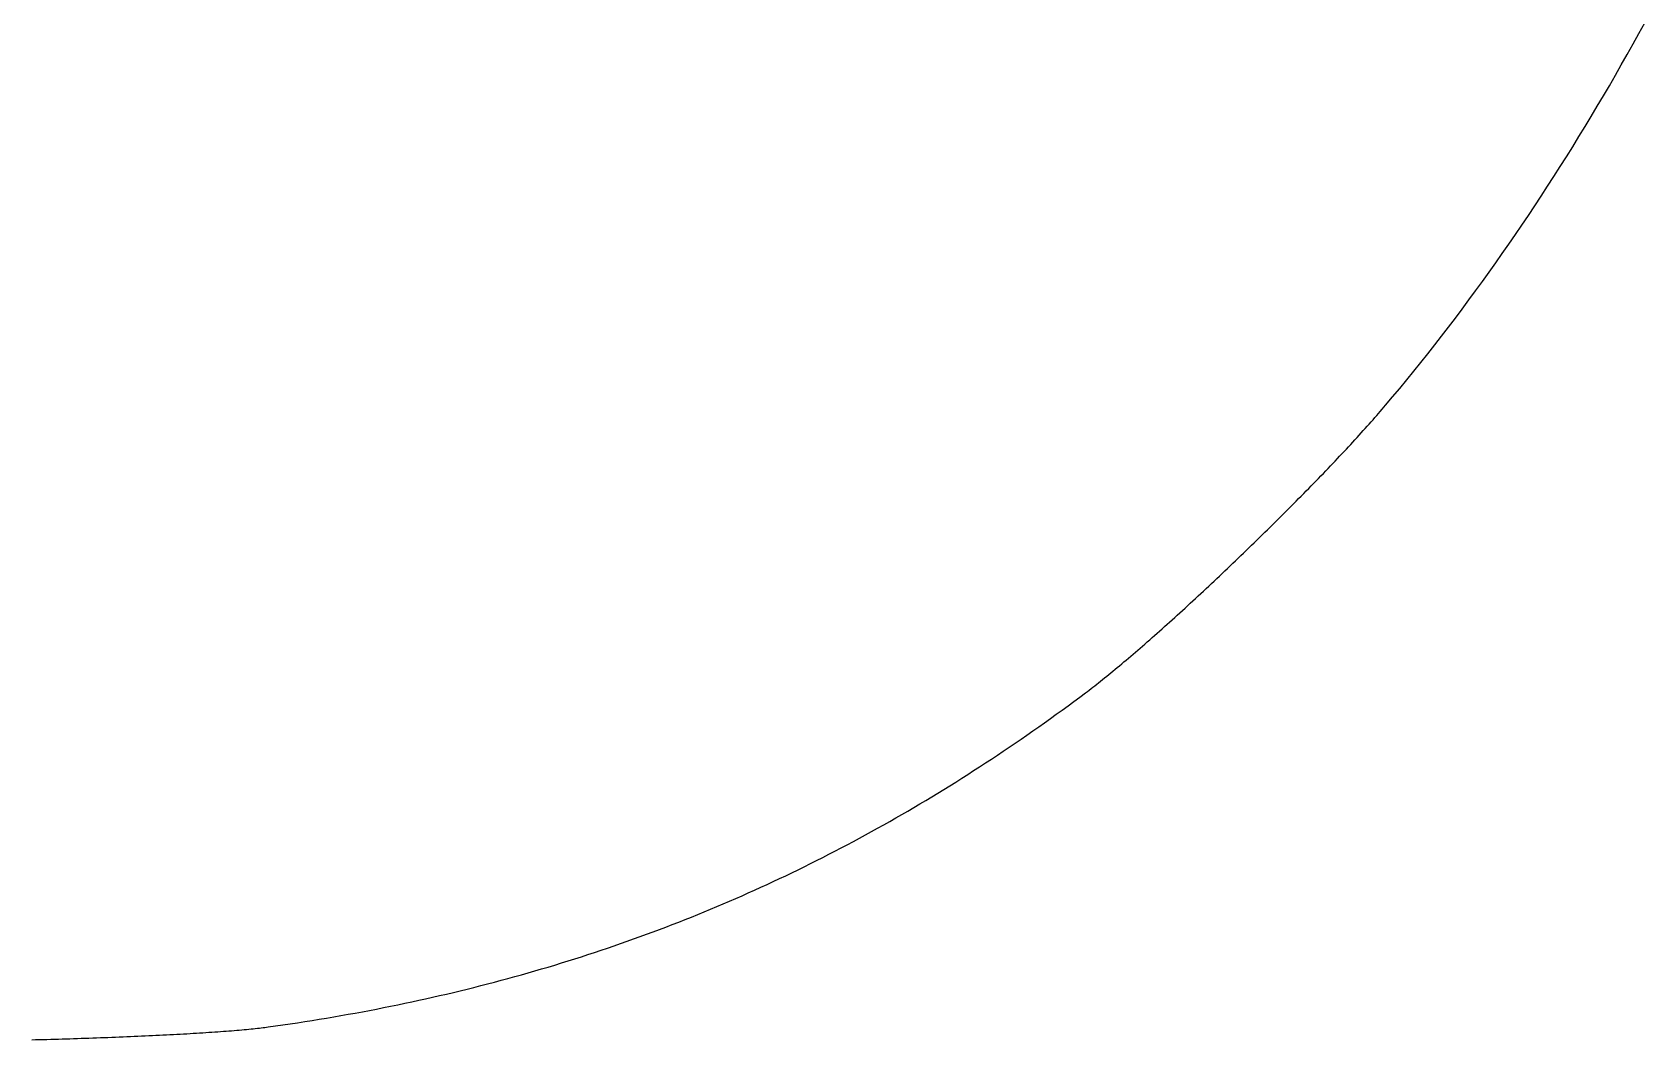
# Model space of a CAD drawing. Extents: x 0 to 527, y 0 to 420.
# Drawn here: x 504.1 to 510.39, y 75.25 to 79.18 of the extents above; entities that cross this region are included whole.
import ezdxf

# ---------------------------------------------------------------- set-up
doc = ezdxf.new("R2010")
doc.units = 0
doc.layers.get('0').update_dxf_attribs({"linetype": 'CONTINUOUS'})
doc.layers.add('LAYER_1', color=7, linetype='CONTINUOUS')

# ---------------------------------------------------------------- blocks, each defined once
blk = doc.blocks.new('LOGO')
at = {"layer": 'LAYER_1', "color": 5}
for points in [[(251.8, 40.8265, 0), (252.1, 41.1815, 0), (252.398, 41.539, 0), (252.695, 41.8991, 0), (252.991, 42.2617, 0), (253.285, 42.6269, 0), (253.578, 42.9946, 0), (253.87, 43.3649, 0), (254.16, 43.7377, 0), (254.449, 44.1129, 0), (254.737, 44.4906, 0), (255.023, 44.8708, 0), (255.308, 45.2535, 0), (255.591, 45.6385, 0), (255.873, 46.026, 0), (256.154, 46.4159, 0), (256.433, 46.8082, 0), (256.711, 47.2029, 0), (256.988, 47.5999, 0), (257.263, 47.9992, 0), (257.536, 48.4009, 0), (257.808, 48.8049, 0), (258.079, 49.2112, 0), (258.349, 49.6198, 0), (258.616, 50.0307, 0), (258.883, 50.4438, 0), (259.148, 50.8592, 0), (259.411, 51.2768, 0), (259.673, 51.6966, 0), (259.934, 52.1186, 0), (260.193, 52.5428, 0), (260.451, 52.9692, 0), (260.707, 53.3977, 0), (260.961, 53.8284, 0), (261.214, 54.2612, 0), (261.466, 54.6961, 0), (261.716, 55.1331, 0), (261.964, 55.5721, 0), (262.211, 56.0133, 0), (262.457, 56.4565, 0), (262.701, 56.9017, 0)], [(239.189, 28.7439, 0), (239.263, 28.8002, 0), (239.339, 28.8579, 0), (239.417, 28.917, 0), (239.495, 28.9775, 0), (239.575, 29.0393, 0), (239.655, 29.1025, 0), (239.737, 29.167, 0), (239.82, 29.2327, 0), (239.904, 29.2998, 0), (239.989, 29.3681, 0), (240.075, 29.4377, 0), (240.163, 29.5085, 0), (240.251, 29.5805, 0), (240.34, 29.6537, 0), (240.43, 29.728, 0), (240.521, 29.8035, 0), (240.613, 29.8801, 0), (240.706, 29.9578, 0), (240.8, 30.0366, 0), (240.894, 30.1165, 0), (240.99, 30.1974, 0), (241.086, 30.2794, 0), (241.183, 30.3624, 0), (241.281, 30.4463, 0), (241.379, 30.5313, 0), (241.479, 30.6172, 0), (241.579, 30.704, 0), (241.68, 30.7918, 0), (241.781, 30.8804, 0), (241.883, 30.9699, 0), (241.986, 31.0603, 0), (242.089, 31.1515, 0), (242.193, 31.2436, 0), (242.298, 31.3364, 0), (242.403, 31.43, 0), (242.509, 31.5244, 0), (242.615, 31.6195, 0), (242.722, 31.7154, 0), (242.829, 31.812, 0), (242.936, 31.9092, 0), (243.044, 32.0071, 0), (243.153, 32.1057, 0), (243.262, 32.2049, 0), (243.371, 32.3047, 0), (243.481, 32.4051, 0), (243.591, 32.5061, 0), (243.701, 32.6076, 0), (243.812, 32.7096, 0), (243.923, 32.8122, 0), (244.034, 32.9153, 0), (244.145, 33.0188, 0), (244.257, 33.1228, 0), (244.369, 33.2272, 0), (244.481, 33.3321, 0), (244.593, 33.4374, 0), (244.705, 33.543, 0), (244.817, 33.649, 0), (244.93, 33.7553, 0), (245.043, 33.862, 0), (245.155, 33.969, 0), (245.268, 34.0762, 0), (245.381, 34.1837, 0), (245.493, 34.2915, 0), (245.606, 34.3995, 0), (245.719, 34.5077, 0), (245.832, 34.6161, 0), (245.944, 34.7246, 0), (246.057, 34.8334, 0), (246.169, 34.9422, 0), (246.281, 35.0512, 0), (246.393, 35.1602, 0), (246.505, 35.2693, 0), (246.617, 35.3785, 0), (246.728, 35.4877, 0), (246.839, 35.597, 0), (246.95, 35.7062, 0), (247.061, 35.8154, 0), (247.171, 35.9246, 0), (247.281, 36.0337, 0), (247.391, 36.1427, 0), (247.501, 36.2517, 0), (247.61, 36.3605, 0), (247.718, 36.4692, 0), (247.826, 36.5777, 0), (247.934, 36.6861, 0), (248.041, 36.7942, 0), (248.148, 36.9022, 0), (248.254, 37.0099, 0), (248.36, 37.1174, 0), (248.466, 37.2246, 0), (248.57, 37.3315, 0), (248.674, 37.4381, 0), (248.778, 37.5444, 0), (248.881, 37.6503, 0), (248.983, 37.7558, 0), (249.085, 37.861, 0), (249.186, 37.9658, 0), (249.286, 38.0702, 0), (249.385, 38.1741, 0), (249.484, 38.2775, 0), (249.582, 38.3805, 0), (249.68, 38.483, 0), (249.776, 38.5849, 0), (249.872, 38.6863, 0), (249.966, 38.7872, 0), (250.06, 38.8875, 0), (250.154, 38.9872, 0), (250.246, 39.0862, 0), (250.337, 39.1847, 0), (250.427, 39.2825, 0), (250.517, 39.3796, 0), (250.605, 39.476, 0), (250.692, 39.5717, 0), (250.779, 39.6667, 0), (250.864, 39.7609, 0), (250.948, 39.8544, 0), (251.032, 39.9471, 0), (251.114, 40.039, 0), (251.195, 40.13, 0), (251.275, 40.2203, 0), (251.353, 40.3096, 0), (251.431, 40.3981, 0), (251.507, 40.4857, 0), (251.582, 40.5723, 0), (251.656, 40.658, 0), (251.729, 40.7428, 0), (251.8, 40.8265, 0)], [(204.819, 14.6945, 0), (205.128, 14.738, 0), (205.437, 14.7825, 0), (205.744, 14.8279, 0), (206.051, 14.8743, 0), (206.357, 14.9217, 0), (206.662, 14.9701, 0), (206.966, 15.0194, 0), (207.27, 15.0698, 0), (207.573, 15.1211, 0), (207.875, 15.1734, 0), (208.176, 15.2268, 0), (208.476, 15.2811, 0), (208.776, 15.3364, 0), (209.075, 15.3927, 0), (209.373, 15.4501, 0), (209.67, 15.5084, 0), (209.966, 15.5677, 0), (210.262, 15.6281, 0), (210.557, 15.6894, 0), (210.851, 15.7518, 0), (211.145, 15.8152, 0), (211.438, 15.8796, 0), (211.73, 15.945, 0), (212.021, 16.0115, 0), (212.312, 16.079, 0), (212.602, 16.1475, 0), (212.891, 16.217, 0), (213.18, 16.2876, 0), (213.468, 16.3592, 0), (213.755, 16.4318, 0), (214.042, 16.5055, 0), (214.327, 16.5802, 0), (214.613, 16.6559, 0), (214.897, 16.7327, 0), (215.181, 16.8106, 0), (215.464, 16.8895, 0), (215.747, 16.9694, 0), (216.029, 17.0504, 0), (216.31, 17.1325, 0), (216.591, 17.2156, 0), (216.871, 17.2997, 0), (217.15, 17.385, 0), (217.429, 17.4713, 0), (217.707, 17.5586, 0), (217.985, 17.6471, 0), (218.261, 17.7366, 0), (218.538, 17.8272, 0), (218.814, 17.9188, 0), (219.089, 18.0116, 0), (219.363, 18.1054, 0), (219.637, 18.2003, 0), (219.911, 18.2962, 0), (220.184, 18.3933, 0), (220.456, 18.4914, 0), (220.728, 18.5907, 0), (220.999, 18.691, 0), (221.27, 18.7925, 0), (221.54, 18.895, 0), (221.81, 18.9986, 0), (222.079, 19.1033, 0), (222.347, 19.2092, 0), (222.616, 19.3161, 0), (222.883, 19.4241, 0), (223.15, 19.5333, 0), (223.417, 19.6436, 0), (223.683, 19.7549, 0), (223.948, 19.8674, 0), (224.213, 19.9811, 0), (224.478, 20.0958, 0), (224.742, 20.2117, 0), (225.006, 20.3287, 0), (225.269, 20.4468, 0), (225.532, 20.566, 0), (225.794, 20.6864, 0), (226.056, 20.8079, 0), (226.317, 20.9306, 0), (226.578, 21.0543, 0), (226.839, 21.1793, 0), (227.099, 21.3053, 0), (227.359, 21.4326, 0), (227.618, 21.5609, 0), (227.877, 21.6904, 0), (228.135, 21.8211, 0), (228.393, 21.9529, 0), (228.651, 22.0859, 0), (228.908, 22.22, 0), (229.165, 22.3553, 0), (229.422, 22.4918, 0), (229.678, 22.6294, 0), (229.934, 22.7682, 0), (230.189, 22.9082, 0), (230.444, 23.0493, 0), (230.699, 23.1916, 0), (230.953, 23.3351, 0), (231.207, 23.4797, 0), (231.461, 23.6256, 0), (231.715, 23.7726, 0), (231.968, 23.9208, 0), (232.22, 24.0702, 0), (232.473, 24.2208, 0), (232.725, 24.3725, 0), (232.977, 24.5255, 0), (233.228, 24.6797, 0), (233.479, 24.835, 0), (233.73, 24.9916, 0), (233.981, 25.1494, 0), (234.231, 25.3083, 0), (234.481, 25.4685, 0), (234.731, 25.6299, 0), (234.981, 25.7925, 0), (235.23, 25.9563, 0), (235.479, 26.1213, 0), (235.728, 26.2875, 0), (235.977, 26.455, 0), (236.225, 26.6237, 0), (236.473, 26.7936, 0), (236.721, 26.9647, 0), (236.968, 27.137, 0), (237.216, 27.3106, 0), (237.463, 27.4855, 0), (237.71, 27.6615, 0), (237.957, 27.8388, 0), (238.204, 28.0173, 0), (238.45, 28.1971, 0), (238.696, 28.3781, 0), (238.943, 28.5604, 0), (239.189, 28.7439, 0)], [(194.873, 14.159, 0), (195.031, 14.1628, 0), (195.191, 14.1667, 0), (195.35, 14.1707, 0), (195.51, 14.1749, 0), (195.671, 14.1792, 0), (195.831, 14.1836, 0), (195.992, 14.1881, 0), (196.153, 14.1928, 0), (196.314, 14.1976, 0), (196.475, 14.2024, 0), (196.636, 14.2075, 0), (196.797, 14.2126, 0), (196.959, 14.2178, 0), (197.12, 14.2232, 0), (197.28, 14.2286, 0), (197.441, 14.2342, 0), (197.601, 14.2399, 0), (197.761, 14.2457, 0), (197.921, 14.2515, 0), (198.08, 14.2575, 0), (198.239, 14.2636, 0), (198.398, 14.2698, 0), (198.556, 14.2761, 0), (198.713, 14.2825, 0), (198.87, 14.289, 0), (199.026, 14.2956, 0), (199.181, 14.3023, 0), (199.335, 14.309, 0), (199.489, 14.3159, 0), (199.642, 14.3228, 0), (199.794, 14.3299, 0), (199.945, 14.337, 0), (200.095, 14.3442, 0), (200.244, 14.3515, 0), (200.392, 14.3589, 0), (200.539, 14.3663, 0), (200.684, 14.3738, 0), (200.829, 14.3815, 0), (200.972, 14.3891, 0), (201.114, 14.3969, 0), (201.254, 14.4047, 0), (201.393, 14.4126, 0), (201.531, 14.4206, 0), (201.667, 14.4286, 0), (201.801, 14.4367, 0), (201.934, 14.4449, 0), (202.065, 14.4532, 0), (202.195, 14.4615, 0), (202.323, 14.4698, 0), (202.449, 14.4782, 0), (202.573, 14.4867, 0), (202.695, 14.4953, 0), (202.816, 14.5039, 0), (202.934, 14.5125, 0), (203.051, 14.5212, 0), (203.165, 14.53, 0), (203.277, 14.5388, 0), (203.388, 14.5476, 0), (203.495, 14.5565, 0), (203.601, 14.5654, 0), (203.705, 14.5744, 0), (203.806, 14.5834, 0), (203.904, 14.5925, 0), (204.001, 14.6016, 0), (204.094, 14.6108, 0), (204.186, 14.6199, 0), (204.274, 14.6292, 0), (204.36, 14.6384, 0), (204.444, 14.6477, 0), (204.524, 14.657, 0), (204.602, 14.6663, 0), (204.677, 14.6757, 0), (204.75, 14.6851, 0), (204.819, 14.6945, 0)]]:
    blk.add_polyline3d(points, dxfattribs=at)

msp = doc.modelspace()

# ---------------------------------------------------------------- block references
at = {"color": 5, "xscale": 0.0928071272272585, "yscale": 0.0928071272272585, "zscale": 0.0928071272272585}
msp.add_blockref('LOGO', (486.0137, 73.9406), dxfattribs=at)

doc.saveas('drawing.dxf')
